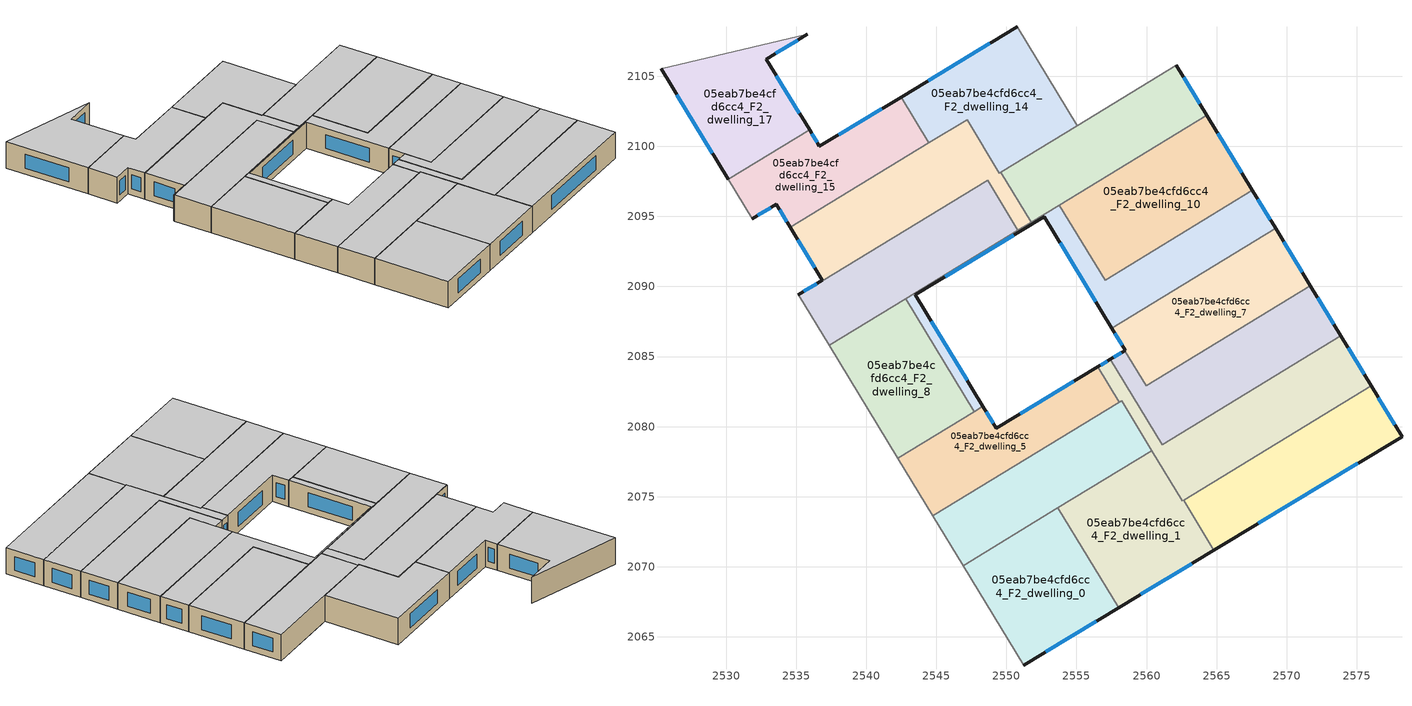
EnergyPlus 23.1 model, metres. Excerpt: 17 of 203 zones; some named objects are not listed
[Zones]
05eab7be4cfd6cc4_F2_dwelling_0
 floor to 05eab7be4cfd6cc4_F1_dwelling_0 (EU_floor_Construction): 2553.68,2074.19 2558.01,2067.08 2551.22,2062.99 2546.91,2070.08 z6
 wall outside (EU_wall_Construction): 2551.22,2062.99 2558.01,2067.08 z6:9
 wall to 05eab7be4cfd6cc4_F2_dwelling_1 (EU_wall_Construction): 2558.01,2067.08 2553.68,2074.19 z6:9
 wall adiabatic (EU_wall_Construction): 2546.91,2070.08 2551.22,2062.99 z6:9
 wall to 05eab7be4cfd6cc4_F2_dwelling_3 (EU_wall_Construction): 2553.68,2074.19 2546.91,2070.08 z6:9
 window (EU_Window_Construction): 2552.82,2063.95 2556.41,2066.12 z6.7:8.3
 ceiling to 05eab7be4cfd6cc4_F3_dwelling_0 (EU_floor_Construction): 2558.01,2067.08 2553.68,2074.19 2546.91,2070.08 2551.22,2062.99 z9
05eab7be4cfd6cc4_F2_dwelling_1
 floor to 05eab7be4cfd6cc4_F1_dwelling_1 (EU_floor_Construction): 2562.64,2074.75 2564.8,2071.18 2558.01,2067.08 2553.68,2074.19 2560.39,2078.27 2562.56,2074.71 z6
 wall outside (EU_wall_Construction): 2558.01,2067.08 2564.8,2071.18 z6:9
 wall to 05eab7be4cfd6cc4_F2_dwelling_4 (EU_wall_Construction): 2562.64,2074.75 2562.56,2074.71 2560.39,2078.27 z6:9
 wall to 05eab7be4cfd6cc4_F2_dwelling_2 (EU_wall_Construction): 2564.8,2071.19 2562.64,2074.75 z6:9
 wall to 05eab7be4cfd6cc4_F2_dwelling_3 (EU_wall_Construction): 2560.39,2078.27 2553.68,2074.19 z6:9
 window (EU_Window_Construction): 2559.6,2068.04 2563.21,2070.22 z6.7:8.3
 ceiling to 05eab7be4cfd6cc4_F3_dwelling_1 (EU_floor_Construction): 2564.8,2071.18 2562.64,2074.75 2562.56,2074.71 2560.39,2078.27 2553.68,2074.19 2558.01,2067.08 z9
05eab7be4cfd6cc4_F2_dwelling_10
 floor to 05eab7be4cfd6cc4_F1_dwelling_10 (EU_floor_Construction): 2564.3,2102.2 2567.56,2096.84 2557.04,2090.45 2553.78,2095.8 z6
 wall outside (EU_wall_Construction): 2567.56,2096.84 2564.3,2102.2 z6:9
 wall to 05eab7be4cfd6cc4_F2_dwelling_9 (EU_wall_Construction): 2553.78,2095.8 2557.04,2090.45 2567.56,2096.84 z6:9
 wall to 05eab7be4cfd6cc4_F2_dwelling_13 (EU_wall_Construction): 2564.3,2102.2 2553.78,2095.8 z6:9
 window (EU_Window_Construction): 2566.79,2098.1 2565.07,2100.94 z6.7:8.3
 ceiling to 05eab7be4cfd6cc4_F3_dwelling_10 (EU_floor_Construction): 2567.56,2096.84 2564.3,2102.2 2553.78,2095.8 2557.04,2090.45 z9
05eab7be4cfd6cc4_F2_dwelling_11
 floor to 05eab7be4cfd6cc4_F1_dwelling_11 (EU_floor_Construction): 2548.66,2097.57 2550.83,2094 2537.35,2085.81 2535.18,2089.38 z6
 wall adiabatic (EU_wall_Construction): 2535.18,2089.38 2537.35,2085.81 z6:9
 wall to 05eab7be4cfd6cc4_F2_dwelling_12 (EU_wall_Construction): 2550.83,2094 2548.66,2097.57 2535.18,2089.38 z6:9
 wall to 05eab7be4cfd6cc4_F2_dwelling_9 (EU_wall_Construction): 2542.8,2089.12 2550.83,2094 z6:9
 wall to 05eab7be4cfd6cc4_F2_dwelling_8 (EU_wall_Construction): 2537.35,2085.81 2542.8,2089.12 z6:9
 ceiling to 05eab7be4cfd6cc4_F3_dwelling_11 (EU_floor_Construction): 2550.83,2094 2548.66,2097.57 2535.18,2089.38 2537.35,2085.81 z9
05eab7be4cfd6cc4_F2_dwelling_12
 floor to 05eab7be4cfd6cc4_F1_dwelling_12 (EU_floor_Construction): 2549.61,2098.15 2551.78,2094.58 2550.83,2094 2548.66,2097.57 2535.18,2089.38 2535.16,2089.42 2536.87,2090.45 2534.58,2094.22 2547.19,2101.89 2549.51,2098.09 z6
 wall outside (EU_wall_Construction): 2534.58,2094.22 2536.87,2090.45 2535.16,2089.42 z6:9
 wall to 05eab7be4cfd6cc4_F2_dwelling_14 (EU_wall_Construction): 2549.61,2098.15 2549.51,2098.09 2547.19,2101.89 2544.48,2100.24 z6:9
 wall to 05eab7be4cfd6cc4_F2_dwelling_13 (EU_wall_Construction): 2551.78,2094.58 2549.61,2098.15 z6:9
 wall adiabatic (EU_wall_Construction): 2535.16,2089.42 2535.18,2089.38 z6:9
 wall to 05eab7be4cfd6cc4_F2_dwelling_15 (EU_wall_Construction): 2544.48,2100.24 2534.58,2094.22 z6:9
 wall to 05eab7be4cfd6cc4_F2_dwelling_9 (EU_wall_Construction): 2550.83,2094 2551.78,2094.58 z6:9
 window (EU_Window_Construction): 2536.47,2090.21 2535.56,2089.66 / 2535.12,2093.34 2536.33,2091.34 z6.7:8.3
 ceiling to 05eab7be4cfd6cc4_F3_dwelling_12 (EU_floor_Construction): 2550.83,2094 2551.78,2094.58 2549.61,2098.15 2549.51,2098.09 2547.19,2101.89 2534.58,2094.22 2536.87,2090.45 2535.16,2089.42 2535.18,2089.38 2548.66,2097.57 z9
05eab7be4cfd6cc4_F2_dwelling_13
 floor to 05eab7be4cfd6cc4_F1_dwelling_13 (EU_floor_Construction): 2562.14,2105.76 2564.3,2102.2 2551.78,2094.58 2549.61,2098.15 z6
 wall outside (EU_wall_Construction): 2564.3,2102.2 2562.14,2105.76 z6:9
 wall to 05eab7be4cfd6cc4_F2_dwelling_16 (EU_wall_Construction): 2562.14,2105.76 2555.05,2101.46 z6:9
 wall to 05eab7be4cfd6cc4_F2_dwelling_14 (EU_wall_Construction): 2555.05,2101.46 2549.61,2098.15 z6:9
 wall to 05eab7be4cfd6cc4_F2_dwelling_9 (EU_wall_Construction): 2551.78,2094.58 2553.78,2095.8 z6:9
 window (EU_Window_Construction): 2563.79,2103.04 2562.64,2104.93 z6.7:8.3
 ceiling to 05eab7be4cfd6cc4_F3_dwelling_13 (EU_floor_Construction): 2564.3,2102.2 2562.14,2105.76 2549.61,2098.15 2551.78,2094.58 z9
05eab7be4cfd6cc4_F2_dwelling_14
 floor to 05eab7be4cfd6cc4_F1_dwelling_14 (EU_floor_Construction): 2550.76,2108.51 2555.05,2101.46 2549.51,2098.09 2547.19,2101.89 2544.48,2100.24 2542.48,2103.51 z6
 wall outside (EU_wall_Construction): 2550.76,2108.51 2542.48,2103.51 z6:9
 wall to 05eab7be4cfd6cc4_F2_dwelling_15 (EU_wall_Construction): 2542.48,2103.51 2544.48,2100.24 z6:9
 wall to 05eab7be4cfd6cc4_F2_dwelling_16 (EU_wall_Construction): 2555.05,2101.46 2550.76,2108.51 z6:9
 window (EU_Window_Construction): 2548.82,2107.34 2544.43,2104.69 z6.7:8.3
 ceiling to 05eab7be4cfd6cc4_F3_dwelling_14 (EU_floor_Construction): 2555.05,2101.46 2550.76,2108.51 2542.48,2103.51 2544.48,2100.24 2547.19,2101.89 2549.51,2098.09 z9
05eab7be4cfd6cc4_F2_dwelling_15
 floor to 05eab7be4cfd6cc4_F1_dwelling_15 (EU_floor_Construction): 2542.48,2103.51 2544.48,2100.24 2534.58,2094.22 2533.58,2095.86 2531.87,2094.82 2530.16,2097.64 2535.95,2101.16 2536.66,2100 z6
 wall outside (EU_wall_Construction): 2542.48,2103.51 2536.66,2100 2535.95,2101.16 / 2531.87,2094.82 2533.58,2095.86 2534.58,2094.22 z6:9
 wall adiabatic (EU_wall_Construction): 2530.16,2097.64 2531.87,2094.82 z6:9
 wall to 05eab7be4cfd6cc4_F2_dwelling_17 (EU_wall_Construction): 2535.95,2101.16 2530.16,2097.64 z6:9
 window (EU_Window_Construction): 2536.49,2100.27 2536.12,2100.89 / 2541.12,2102.69 2538.03,2100.82 / 2533.82,2095.47 2534.35,2094.61 / 2532.27,2095.07 2533.18,2095.62 z6.7:8.3
 ceiling to 05eab7be4cfd6cc4_F3_dwelling_15 (EU_floor_Construction): 2544.48,2100.24 2542.48,2103.51 2536.66,2100 2535.95,2101.16 2530.16,2097.64 2531.87,2094.82 2533.58,2095.86 2534.58,2094.22 z9
05eab7be4cfd6cc4_F2_dwelling_17
 floor to 05eab7be4cfd6cc4_F1_dwelling_17 (EU_floor_Construction): 2535.8,2107.98 2532.87,2106.22 2535.95,2101.16 2530.16,2097.64 2525.36,2105.53 z6
 wall outside (EU_wall_Construction): 2535.95,2101.16 2532.87,2106.22 2535.8,2107.98 / 2525.36,2105.53 2530.16,2097.64 z6:9
 wall to 05eab7be4cfd6cc4_F2_dwelling_18 (EU_wall_Construction): 2535.8,2107.98 2525.36,2105.53 z6:9
 window (EU_Window_Construction): 2533.56,2106.63 2535.11,2107.57 / 2535.23,2102.35 2533.6,2105.03 / 2526.48,2103.68 2529.03,2099.49 z6.7:8.3
 ceiling to 05eab7be4cfd6cc4_F3_dwelling_17 (EU_floor_Construction): 2535.95,2101.16 2532.87,2106.22 2535.8,2107.98 2525.36,2105.53 2530.16,2097.64 z9
05eab7be4cfd6cc4_F2_dwelling_2
 floor to 05eab7be4cfd6cc4_F1_dwelling_2 (EU_floor_Construction): 2576.03,2082.9 2578.22,2079.29 2564.8,2071.19 2562.64,2074.75 z6
 wall outside (EU_wall_Construction): 2564.8,2071.19 2578.22,2079.29 2576.03,2082.9 z6:9
 wall to 05eab7be4cfd6cc4_F2_dwelling_4 (EU_wall_Construction): 2576.03,2082.9 2562.64,2074.75 z6:9
 window (EU_Window_Construction): 2567.96,2073.09 2575.07,2077.39 / 2577.71,2080.14 2576.55,2082.05 z6.7:8.3
 ceiling to 05eab7be4cfd6cc4_F3_dwelling_2 (EU_floor_Construction): 2578.22,2079.29 2576.03,2082.9 2562.64,2074.75 2564.8,2071.19 z9
05eab7be4cfd6cc4_F2_dwelling_3
 floor to 05eab7be4cfd6cc4_F1_dwelling_3 (EU_floor_Construction): 2558.22,2081.84 2560.39,2078.27 2546.91,2070.08 2544.74,2073.64 z6
 wall adiabatic (EU_wall_Construction): 2544.74,2073.64 2546.91,2070.08 z6:9
 wall to 05eab7be4cfd6cc4_F2_dwelling_5 (EU_wall_Construction): 2558.05,2081.74 2544.74,2073.64 z6:9
 wall to 05eab7be4cfd6cc4_F2_dwelling_4 (EU_wall_Construction): 2560.39,2078.27 2558.22,2081.84 2558.05,2081.74 z6:9
 ceiling to 05eab7be4cfd6cc4_F3_dwelling_3 (EU_floor_Construction): 2560.39,2078.27 2558.22,2081.84 2544.74,2073.64 2546.91,2070.08 z9
05eab7be4cfd6cc4_F2_dwelling_4
 floor to 05eab7be4cfd6cc4_F1_dwelling_4 (EU_floor_Construction): 2573.86,2086.47 2576.03,2082.9 2562.56,2074.71 2558.22,2081.84 2558.05,2081.74 2556.52,2084.26 2557.41,2084.8 2561.11,2078.71 z6
 wall outside (EU_wall_Construction): 2576.03,2082.9 2573.86,2086.47 / 2557.41,2084.8 2556.52,2084.26 z6:9
 wall to 05eab7be4cfd6cc4_F2_dwelling_5 (EU_wall_Construction): 2556.52,2084.26 2558.05,2081.74 z6:9
 wall to 05eab7be4cfd6cc4_F2_dwelling_6 (EU_wall_Construction): 2573.86,2086.47 2561.11,2078.71 2557.41,2084.8 z6:9
 window (EU_Window_Construction): 2575.52,2083.74 2574.37,2085.63 / 2557.2,2084.67 2556.73,2084.38 z6.7:8.3
 ceiling to 05eab7be4cfd6cc4_F3_dwelling_4 (EU_floor_Construction): 2576.03,2082.9 2573.86,2086.47 2561.11,2078.71 2557.41,2084.8 2556.52,2084.26 2558.05,2081.74 2558.22,2081.84 2562.56,2074.71 z9
05eab7be4cfd6cc4_F2_dwelling_5
 floor to 05eab7be4cfd6cc4_F1_dwelling_5 (EU_floor_Construction): 2556.52,2084.26 2558.05,2081.74 2544.74,2073.64 2542.25,2077.75 2548.33,2081.44 2549.28,2079.88 z6
 wall outside (EU_wall_Construction): 2556.52,2084.26 2549.28,2079.88 2548.33,2081.44 z6:9
 wall adiabatic (EU_wall_Construction): 2542.25,2077.75 2544.74,2073.64 z6:9
 wall to 05eab7be4cfd6cc4_F2_dwelling_8 (EU_wall_Construction): 2547.7,2081.07 2542.25,2077.75 z6:9
 wall to 05eab7be4cfd6cc4_F2_dwelling_9 (EU_wall_Construction): 2548.33,2081.44 2547.7,2081.07 z6:9
 window (EU_Window_Construction): 2549.05,2080.25 2548.55,2081.08 / 2554.81,2083.23 2550.98,2080.91 z6.7:8.3
 ceiling to 05eab7be4cfd6cc4_F3_dwelling_5 (EU_floor_Construction): 2558.05,2081.74 2556.52,2084.26 2549.28,2079.88 2548.33,2081.44 2542.25,2077.75 2544.74,2073.64 z9
05eab7be4cfd6cc4_F2_dwelling_6
 floor to 05eab7be4cfd6cc4_F1_dwelling_6 (EU_floor_Construction): 2571.7,2090.03 2573.86,2086.47 2561.11,2078.71 2557.41,2084.8 2558.44,2085.42 2559.97,2082.9 z6
 wall outside (EU_wall_Construction): 2558.44,2085.42 2557.41,2084.8 / 2573.86,2086.47 2571.7,2090.03 z6:9
 wall to 05eab7be4cfd6cc4_F2_dwelling_7 (EU_wall_Construction): 2571.7,2090.03 2559.97,2082.9 2558.44,2085.42 z6:9
 window (EU_Window_Construction): 2558.2,2085.27 2557.65,2084.94 / 2573.35,2087.3 2572.2,2089.2 z6.7:8.3
 ceiling to 05eab7be4cfd6cc4_F3_dwelling_6 (EU_floor_Construction): 2573.86,2086.47 2571.7,2090.03 2559.97,2082.9 2558.44,2085.42 2557.41,2084.8 2561.11,2078.71 z9
05eab7be4cfd6cc4_F2_dwelling_7
 floor to 05eab7be4cfd6cc4_F1_dwelling_7 (EU_floor_Construction): 2569.2,2094.14 2571.7,2090.03 2559.97,2082.9 2558.44,2085.42 2558.48,2085.45 2557.52,2087.03 z6
 wall outside (EU_wall_Construction): 2571.7,2090.03 2569.2,2094.14 / 2557.52,2087.03 2558.48,2085.45 2558.44,2085.42 z6:9
 wall to 05eab7be4cfd6cc4_F2_dwelling_9 (EU_wall_Construction): 2569.2,2094.14 2557.52,2087.03 z6:9
 window (EU_Window_Construction): 2571.11,2091 2569.79,2093.17 / 2557.74,2086.66 2558.26,2085.82 z6.7:8.3
 ceiling to 05eab7be4cfd6cc4_F3_dwelling_7 (EU_floor_Construction): 2571.7,2090.03 2569.2,2094.14 2557.52,2087.03 2558.48,2085.45 2558.44,2085.42 2559.97,2082.9 z9
05eab7be4cfd6cc4_F2_dwelling_8
 floor to 05eab7be4cfd6cc4_F1_dwelling_8 (EU_floor_Construction): 2542.8,2089.12 2547.7,2081.07 2542.25,2077.75 2537.35,2085.81 z6
 wall to 05eab7be4cfd6cc4_F2_dwelling_9 (EU_wall_Construction): 2547.7,2081.07 2542.8,2089.12 z6:9
 wall adiabatic (EU_wall_Construction): 2537.35,2085.81 2542.25,2077.75 z6:9
 ceiling to 05eab7be4cfd6cc4_F3_dwelling_8 (EU_floor_Construction): 2547.7,2081.07 2542.8,2089.12 2537.35,2085.81 2542.25,2077.75 z9
05eab7be4cfd6cc4_F2_dwelling_9
 floor to 05eab7be4cfd6cc4_F1_dwelling_9 (EU_floor_Construction): 2567.56,2096.84 2569.2,2094.14 2557.52,2087.03 2552.69,2094.96 2543.49,2089.4 2548.33,2081.44 2547.7,2081.07 2542.8,2089.12 2553.78,2095.8 2557.04,2090.45 z6
 wall outside (EU_wall_Construction): 2548.33,2081.44 2543.49,2089.4 2552.69,2094.96 2557.52,2087.03 / 2569.2,2094.14 2567.56,2096.84 z6:9
 window (EU_Window_Construction): 2545.65,2090.71 2550.53,2093.66 / 2547.19,2083.31 2544.63,2087.53 / 2568.81,2094.77 2567.94,2096.21 / 2553.83,2093.1 2556.38,2088.9 z6.7:8.3
 ceiling to 05eab7be4cfd6cc4_F3_dwelling_9 (EU_floor_Construction): 2569.2,2094.14 2567.56,2096.84 2557.04,2090.45 2553.78,2095.8 2542.8,2089.12 2547.7,2081.07 2548.33,2081.44 2543.49,2089.4 2552.69,2094.96 2557.52,2087.03 z9
[Building]
EU S2 Campaign: North Axis=0; Terrain=City; Solar Distribution=FullExterior
[Site:Location]
Budapest.Ferenc.Liszt.Intl.AP: Latitude=47.437; Longitude=19.256; Time Zone=1; Elevation=185
[SizingPeriod:WeatherFileDays]
AnnualSizingPeriod: Begin Month=1; Begin Day of Month=1; End Month=12; End Day of Month=31; Day of Week for Start Day=Monday; Use Weather File Daylight Saving Period=No; Use Weather File Rain and Snow Indicators=No
[MATERIAL]
EU_InternalMass_Material: Roughness=MediumRough; Thickness=0.1; Conductivity=1; Density=1800; Specific Heat=900; Thermal Absorptance=0.9; Solar Absorptance=0.7; Visible Absorptance=0.7
[MATERIAL:NOMASS] Roughness=MediumRough; Thermal Absorptance=0.9; Solar Absorptance=0.7; Visible Absorptance=0.7
Name | Thermal Resistance
EU_wall_NoMass | 0.832559
EU_floor_NoMass | 0.872794
[WINDOWMATERIAL:SIMPLEGLAZINGSYSTEM]
EU_Window_SimpleGlazing: UFactor=2.79869; Solar Heat Gain Coefficient=0.75; Visible Transmittance=0.75
[CONSTRUCTION]
EU_wall_Construction: EU_wall_NoMass
EU_floor_Construction: EU_floor_NoMass
EU_Window_Construction: EU_Window_SimpleGlazing
EU_InternalMass_Construction: EU_InternalMass_Material
[ZONE] Type=1; Multiplier=1; Ceiling Height=autocalculate; Floor Area=autocalculate; Part of Total Floor Area=Yes
Name | Volume
05eab7be4cfd6cc4_F2_dwelling_0 | 197.502
05eab7be4cfd6cc4_F2_dwelling_1 | 197.51
05eab7be4cfd6cc4_F2_dwelling_10 | 231.326
05eab7be4cfd6cc4_F2_dwelling_11 | 197.525
05eab7be4cfd6cc4_F2_dwelling_12 | 211.445
05eab7be4cfd6cc4_F2_dwelling_13 | 183.576
05eab7be4cfd6cc4_F2_dwelling_14 | 197.489
05eab7be4cfd6cc4_F2_dwelling_15 | 173.065
05eab7be4cfd6cc4_F2_dwelling_17 | 171.034
05eab7be4cfd6cc4_F2_dwelling_2 | 197.492
05eab7be4cfd6cc4_F2_dwelling_3 | 197.504
05eab7be4cfd6cc4_F2_dwelling_4 | 217.38
05eab7be4cfd6cc4_F2_dwelling_5 | 177.653
05eab7be4cfd6cc4_F2_dwelling_6 | 197.494
05eab7be4cfd6cc4_F2_dwelling_7 | 197.503
05eab7be4cfd6cc4_F2_dwelling_8 | 180.605
05eab7be4cfd6cc4_F2_dwelling_9 | 180.648
[INTERNALMASS] Construction=EU_InternalMass_Construction
Name | Zone or ZoneList | Surface Area
05eab7be4cfd6cc4_F2_dwelling_0_EU_InternalMass | 05eab7be4cfd6cc4_F2_dwelling_0 | 65.8344
05eab7be4cfd6cc4_F2_dwelling_1_EU_InternalMass | 05eab7be4cfd6cc4_F2_dwelling_1 | 65.8394
05eab7be4cfd6cc4_F2_dwelling_2_EU_InternalMass | 05eab7be4cfd6cc4_F2_dwelling_2 | 65.8302
05eab7be4cfd6cc4_F2_dwelling_3_EU_InternalMass | 05eab7be4cfd6cc4_F2_dwelling_3 | 65.8292
05eab7be4cfd6cc4_F2_dwelling_4_EU_InternalMass | 05eab7be4cfd6cc4_F2_dwelling_4 | 72.4601
05eab7be4cfd6cc4_F2_dwelling_5_EU_InternalMass | 05eab7be4cfd6cc4_F2_dwelling_5 | 59.2169
05eab7be4cfd6cc4_F2_dwelling_6_EU_InternalMass | 05eab7be4cfd6cc4_F2_dwelling_6 | 65.8305
05eab7be4cfd6cc4_F2_dwelling_7_EU_InternalMass | 05eab7be4cfd6cc4_F2_dwelling_7 | 65.8342
05eab7be4cfd6cc4_F2_dwelling_8_EU_InternalMass | 05eab7be4cfd6cc4_F2_dwelling_8 | 60.2033
05eab7be4cfd6cc4_F2_dwelling_9_EU_InternalMass | 05eab7be4cfd6cc4_F2_dwelling_9 | 60.2182
05eab7be4cfd6cc4_F2_dwelling_10_EU_InternalMass | 05eab7be4cfd6cc4_F2_dwelling_10 | 77.107
05eab7be4cfd6cc4_F2_dwelling_11_EU_InternalMass | 05eab7be4cfd6cc4_F2_dwelling_11 | 65.8412
05eab7be4cfd6cc4_F2_dwelling_12_EU_InternalMass | 05eab7be4cfd6cc4_F2_dwelling_12 | 70.4813
05eab7be4cfd6cc4_F2_dwelling_13_EU_InternalMass | 05eab7be4cfd6cc4_F2_dwelling_13 | 61.1929
05eab7be4cfd6cc4_F2_dwelling_14_EU_InternalMass | 05eab7be4cfd6cc4_F2_dwelling_14 | 65.8297
05eab7be4cfd6cc4_F2_dwelling_15_EU_InternalMass | 05eab7be4cfd6cc4_F2_dwelling_15 | 57.6867
05eab7be4cfd6cc4_F2_dwelling_17_EU_InternalMass | 05eab7be4cfd6cc4_F2_dwelling_17 | 57.0105
[OTHEREQUIPMENT] Fuel Type=Electricity; Design Level Calculation Method=Watts/Area; Power per Zone Floor Area=1; Fraction Latent=0; Fraction Radiant=0; Fraction Lost=0; Carbon Dioxide Generation Rate=0; EndUse Subcategory=EU_Step8_InternalGains
Name | Zone or ZoneList or Space or SpaceList | Schedule
EU_Step8_InternalGain_05eab7be4cfd6cc4_F2_dwelling_0_f000 | 05eab7be4cfd6cc4_F2_dwelling_0 | EU_Step8_GainSchedule_05eab7be4cfd6cc4_F2_dwelling_0_f000
EU_Step8_InternalGain_05eab7be4cfd6cc4_F2_dwelling_1_f000 | 05eab7be4cfd6cc4_F2_dwelling_1 | EU_Step8_GainSchedule_05eab7be4cfd6cc4_F2_dwelling_1_f000
EU_Step8_InternalGain_05eab7be4cfd6cc4_F2_dwelling_2_f000 | 05eab7be4cfd6cc4_F2_dwelling_2 | EU_Step8_GainSchedule_05eab7be4cfd6cc4_F2_dwelling_2_f000
EU_Step8_InternalGain_05eab7be4cfd6cc4_F2_dwelling_3_f000 | 05eab7be4cfd6cc4_F2_dwelling_3 | EU_Step8_GainSchedule_05eab7be4cfd6cc4_F2_dwelling_3_f000
EU_Step8_InternalGain_05eab7be4cfd6cc4_F2_dwelling_4_f000 | 05eab7be4cfd6cc4_F2_dwelling_4 | EU_Step8_GainSchedule_05eab7be4cfd6cc4_F2_dwelling_4_f000
EU_Step8_InternalGain_05eab7be4cfd6cc4_F2_dwelling_5_f000 | 05eab7be4cfd6cc4_F2_dwelling_5 | EU_Step8_GainSchedule_05eab7be4cfd6cc4_F2_dwelling_5_f000
EU_Step8_InternalGain_05eab7be4cfd6cc4_F2_dwelling_6_f000 | 05eab7be4cfd6cc4_F2_dwelling_6 | EU_Step8_GainSchedule_05eab7be4cfd6cc4_F2_dwelling_6_f000
EU_Step8_InternalGain_05eab7be4cfd6cc4_F2_dwelling_7_f000 | 05eab7be4cfd6cc4_F2_dwelling_7 | EU_Step8_GainSchedule_05eab7be4cfd6cc4_F2_dwelling_7_f000
EU_Step8_InternalGain_05eab7be4cfd6cc4_F2_dwelling_8_f000 | 05eab7be4cfd6cc4_F2_dwelling_8 | EU_Step8_GainSchedule_05eab7be4cfd6cc4_F2_dwelling_8_f000
EU_Step8_InternalGain_05eab7be4cfd6cc4_F2_dwelling_9_f000 | 05eab7be4cfd6cc4_F2_dwelling_9 | EU_Step8_GainSchedule_05eab7be4cfd6cc4_F2_dwelling_9_f000
EU_Step8_InternalGain_05eab7be4cfd6cc4_F2_dwelling_10_f000 | 05eab7be4cfd6cc4_F2_dwelling_10 | EU_Step8_GainSchedule_05eab7be4cfd6cc4_F2_dwelling_10_f000
EU_Step8_InternalGain_05eab7be4cfd6cc4_F2_dwelling_11_f000 | 05eab7be4cfd6cc4_F2_dwelling_11 | EU_Step8_GainSchedule_05eab7be4cfd6cc4_F2_dwelling_11_f000
EU_Step8_InternalGain_05eab7be4cfd6cc4_F2_dwelling_12_f000 | 05eab7be4cfd6cc4_F2_dwelling_12 | EU_Step8_GainSchedule_05eab7be4cfd6cc4_F2_dwelling_12_f000
EU_Step8_InternalGain_05eab7be4cfd6cc4_F2_dwelling_13_f000 | 05eab7be4cfd6cc4_F2_dwelling_13 | EU_Step8_GainSchedule_05eab7be4cfd6cc4_F2_dwelling_13_f000
EU_Step8_InternalGain_05eab7be4cfd6cc4_F2_dwelling_14_f000 | 05eab7be4cfd6cc4_F2_dwelling_14 | EU_Step8_GainSchedule_05eab7be4cfd6cc4_F2_dwelling_14_f000
EU_Step8_InternalGain_05eab7be4cfd6cc4_F2_dwelling_15_f000 | 05eab7be4cfd6cc4_F2_dwelling_15 | EU_Step8_GainSchedule_05eab7be4cfd6cc4_F2_dwelling_15_f000
EU_Step8_InternalGain_05eab7be4cfd6cc4_F2_dwelling_17_f000 | 05eab7be4cfd6cc4_F2_dwelling_17 | EU_Step8_GainSchedule_05eab7be4cfd6cc4_F2_dwelling_17_f000
[ZONEVENTILATION:DESIGNFLOWRATE] Schedule=EU_AlwaysOn; Design Flow Rate Calculation Method=AirChanges/Hour; Air Changes per Hour=0.475469; Ventilation Type=Natural; Fan Pressure Rise=0; Fan Total Efficiency=1; Constant Term Coefficient=1; Temperature Term Coefficient=0; Velocity Term Coefficient=0; Velocity Squared Term Coefficient=0; Minimum Indoor Temperature=-100; Maximum Indoor Temperature=100; Delta Temperature=-100; Minimum Outdoor Temperature=-100; Maximum Outdoor Temperature=100; Maximum Wind Speed=40
Name | Zone or ZoneList or Space or SpaceList
EU_ConstantAir_05eab7be4cfd6cc4_F2_dwelling_0 | 05eab7be4cfd6cc4_F2_dwelling_0
EU_ConstantAir_05eab7be4cfd6cc4_F2_dwelling_1 | 05eab7be4cfd6cc4_F2_dwelling_1
EU_ConstantAir_05eab7be4cfd6cc4_F2_dwelling_2 | 05eab7be4cfd6cc4_F2_dwelling_2
EU_ConstantAir_05eab7be4cfd6cc4_F2_dwelling_3 | 05eab7be4cfd6cc4_F2_dwelling_3
EU_ConstantAir_05eab7be4cfd6cc4_F2_dwelling_4 | 05eab7be4cfd6cc4_F2_dwelling_4
EU_ConstantAir_05eab7be4cfd6cc4_F2_dwelling_5 | 05eab7be4cfd6cc4_F2_dwelling_5
EU_ConstantAir_05eab7be4cfd6cc4_F2_dwelling_6 | 05eab7be4cfd6cc4_F2_dwelling_6
EU_ConstantAir_05eab7be4cfd6cc4_F2_dwelling_7 | 05eab7be4cfd6cc4_F2_dwelling_7
EU_ConstantAir_05eab7be4cfd6cc4_F2_dwelling_8 | 05eab7be4cfd6cc4_F2_dwelling_8
EU_ConstantAir_05eab7be4cfd6cc4_F2_dwelling_9 | 05eab7be4cfd6cc4_F2_dwelling_9
EU_ConstantAir_05eab7be4cfd6cc4_F2_dwelling_10 | 05eab7be4cfd6cc4_F2_dwelling_10
EU_ConstantAir_05eab7be4cfd6cc4_F2_dwelling_11 | 05eab7be4cfd6cc4_F2_dwelling_11
EU_ConstantAir_05eab7be4cfd6cc4_F2_dwelling_12 | 05eab7be4cfd6cc4_F2_dwelling_12
EU_ConstantAir_05eab7be4cfd6cc4_F2_dwelling_13 | 05eab7be4cfd6cc4_F2_dwelling_13
EU_ConstantAir_05eab7be4cfd6cc4_F2_dwelling_14 | 05eab7be4cfd6cc4_F2_dwelling_14
EU_ConstantAir_05eab7be4cfd6cc4_F2_dwelling_15 | 05eab7be4cfd6cc4_F2_dwelling_15
EU_ConstantAir_05eab7be4cfd6cc4_F2_dwelling_17 | 05eab7be4cfd6cc4_F2_dwelling_17
[HVACTEMPLATE:ZONE:IDEALLOADSAIRSYSTEM] System Availability Schedule=EU_AlwaysOn; Maximum Heating Supply Air Temperature=50; Minimum Cooling Supply Air Temperature=13; Maximum Heating Supply Air Humidity Ratio=0.0156; Minimum Cooling Supply Air Humidity Ratio=0.0077; Heating Limit=NoLimit; Cooling Limit=NoLimit; Heating Availability Schedule=EU_AlwaysOn; Cooling Availability Schedule=EU_CoolingOff; Dehumidification Control Type=ConstantSensibleHeatRatio; Cooling Sensible Heat Ratio=0.7; Dehumidification Setpoint=60; Humidification Control Type=None; Humidification Setpoint=30; Outdoor Air Method=None; Outdoor Air Flow Rate per Person=0.00944; Outdoor Air Flow Rate per Zone Floor Area=0; Outdoor Air Flow Rate per Zone=0; Demand Controlled Ventilation Type=None; Outdoor Air Economizer Type=NoEconomizer; Heat Recovery Type=None; Sensible Heat Recovery Effectiveness=0.7; Latent Heat Recovery Effectiveness=0.65
Name | Template Thermostat
05eab7be4cfd6cc4_F2_dwelling_0 | EU_HeatOnly_05eab7be4cfd6cc4_F2_dwelling_0
05eab7be4cfd6cc4_F2_dwelling_1 | EU_HeatOnly_05eab7be4cfd6cc4_F2_dwelling_1
05eab7be4cfd6cc4_F2_dwelling_2 | EU_HeatOnly_05eab7be4cfd6cc4_F2_dwelling_2
05eab7be4cfd6cc4_F2_dwelling_3 | EU_HeatOnly_05eab7be4cfd6cc4_F2_dwelling_3
05eab7be4cfd6cc4_F2_dwelling_4 | EU_HeatOnly_05eab7be4cfd6cc4_F2_dwelling_4
05eab7be4cfd6cc4_F2_dwelling_5 | EU_HeatOnly_05eab7be4cfd6cc4_F2_dwelling_5
05eab7be4cfd6cc4_F2_dwelling_6 | EU_HeatOnly_05eab7be4cfd6cc4_F2_dwelling_6
05eab7be4cfd6cc4_F2_dwelling_7 | EU_HeatOnly_05eab7be4cfd6cc4_F2_dwelling_7
05eab7be4cfd6cc4_F2_dwelling_8 | EU_HeatOnly_05eab7be4cfd6cc4_F2_dwelling_8
05eab7be4cfd6cc4_F2_dwelling_9 | EU_HeatOnly_05eab7be4cfd6cc4_F2_dwelling_9
05eab7be4cfd6cc4_F2_dwelling_10 | EU_HeatOnly_05eab7be4cfd6cc4_F2_dwelling_10
05eab7be4cfd6cc4_F2_dwelling_11 | EU_HeatOnly_05eab7be4cfd6cc4_F2_dwelling_11
05eab7be4cfd6cc4_F2_dwelling_12 | EU_HeatOnly_05eab7be4cfd6cc4_F2_dwelling_12
05eab7be4cfd6cc4_F2_dwelling_13 | EU_HeatOnly_05eab7be4cfd6cc4_F2_dwelling_13
05eab7be4cfd6cc4_F2_dwelling_14 | EU_HeatOnly_05eab7be4cfd6cc4_F2_dwelling_14
05eab7be4cfd6cc4_F2_dwelling_15 | EU_HeatOnly_05eab7be4cfd6cc4_F2_dwelling_15
05eab7be4cfd6cc4_F2_dwelling_17 | EU_HeatOnly_05eab7be4cfd6cc4_F2_dwelling_17
[SIZING:ZONE] Zone Cooling Design Supply Air Temperature Input Method=SupplyAirTemperature; Zone Cooling Design Supply Air Temperature=13; Zone Heating Design Supply Air Temperature Input Method=SupplyAirTemperature; Zone Heating Design Supply Air Temperature=50; Zone Cooling Design Supply Air Humidity Ratio=0.008; Zone Heating Design Supply Air Humidity Ratio=0.008; Cooling Design Air Flow Method=DesignDay; Cooling Design Air Flow Rate=0; Cooling Minimum Air Flow per Zone Floor Area=0.000762; Cooling Minimum Air Flow=0; Cooling Minimum Air Flow Fraction=0.2; Heating Design Air Flow Method=DesignDay; Heating Design Air Flow Rate=0; Heating Maximum Air Flow per Zone Floor Area=0.002032; Heating Maximum Air Flow=0.141576; Heating Maximum Air Flow Fraction=0.3; Account for Dedicated Outdoor Air System=No; Dedicated Outdoor Air System Control Strategy=NeutralSupplyAir; Dedicated Outdoor Air Low Setpoint Temperature for Design=autosize; Dedicated Outdoor Air High Setpoint Temperature for Design=autosize; Zone Load Sizing Method=Sensible Load Only No Latent Load; Zone Latent Cooling Design Supply Air Humidity Ratio Input Method=HumidityRatioDifference; Zone Cooling Design Supply Air Humidity Ratio Difference=0.005; Zone Latent Heating Design Supply Air Humidity Ratio Input Method=HumidityRatioDifference; Zone Humidification Design Supply Air Humidity Ratio Difference=0.005
05eab7be4cfd6cc4_F2_dwelling_0; 05eab7be4cfd6cc4_F2_dwelling_1; 05eab7be4cfd6cc4_F2_dwelling_2; 05eab7be4cfd6cc4_F2_dwelling_3; 05eab7be4cfd6cc4_F2_dwelling_4; 05eab7be4cfd6cc4_F2_dwelling_5; 05eab7be4cfd6cc4_F2_dwelling_6; 05eab7be4cfd6cc4_F2_dwelling_7; 05eab7be4cfd6cc4_F2_dwelling_8; 05eab7be4cfd6cc4_F2_dwelling_9; 05eab7be4cfd6cc4_F2_dwelling_10; 05eab7be4cfd6cc4_F2_dwelling_11; 05eab7be4cfd6cc4_F2_dwelling_12; 05eab7be4cfd6cc4_F2_dwelling_13; 05eab7be4cfd6cc4_F2_dwelling_14; 05eab7be4cfd6cc4_F2_dwelling_15; 05eab7be4cfd6cc4_F2_dwelling_17
[SCHEDULE:CONSTANT]
Name | Hourly Value
EU_AlwaysOn | 1
EU_CoolingOff | 0
[SCHEDULE:FILE] Column Number=1; Rows to Skip at Top=0; Number of Hours of Data=8760; Column Separator=Comma; Interpolate to Timestep=No; Minutes per Item=60; Adjust Schedule for Daylight Savings=Yes
Name | File
EU_Step8_GainSchedule_05eab7be4cfd6cc4_F2_dwelling_0_f000 | ../../schedules/05eab7be4cfd6cc4/05eab7be4cfd6cc4_F2_dwelling_0_f000_gain.csv
EU_Step8_GainSchedule_05eab7be4cfd6cc4_F2_dwelling_1_f000 | ../../schedules/05eab7be4cfd6cc4/05eab7be4cfd6cc4_F2_dwelling_1_f000_gain.csv
EU_Step8_GainSchedule_05eab7be4cfd6cc4_F2_dwelling_2_f000 | ../../schedules/05eab7be4cfd6cc4/05eab7be4cfd6cc4_F2_dwelling_2_f000_gain.csv
EU_Step8_GainSchedule_05eab7be4cfd6cc4_F2_dwelling_3_f000 | ../../schedules/05eab7be4cfd6cc4/05eab7be4cfd6cc4_F2_dwelling_3_f000_gain.csv
EU_Step8_GainSchedule_05eab7be4cfd6cc4_F2_dwelling_4_f000 | ../../schedules/05eab7be4cfd6cc4/05eab7be4cfd6cc4_F2_dwelling_4_f000_gain.csv
EU_Step8_GainSchedule_05eab7be4cfd6cc4_F2_dwelling_5_f000 | ../../schedules/05eab7be4cfd6cc4/05eab7be4cfd6cc4_F2_dwelling_5_f000_gain.csv
EU_Step8_GainSchedule_05eab7be4cfd6cc4_F2_dwelling_6_f000 | ../../schedules/05eab7be4cfd6cc4/05eab7be4cfd6cc4_F2_dwelling_6_f000_gain.csv
EU_Step8_GainSchedule_05eab7be4cfd6cc4_F2_dwelling_7_f000 | ../../schedules/05eab7be4cfd6cc4/05eab7be4cfd6cc4_F2_dwelling_7_f000_gain.csv
EU_Step8_GainSchedule_05eab7be4cfd6cc4_F2_dwelling_8_f000 | ../../schedules/05eab7be4cfd6cc4/05eab7be4cfd6cc4_F2_dwelling_8_f000_gain.csv
EU_Step8_GainSchedule_05eab7be4cfd6cc4_F2_dwelling_9_f000 | ../../schedules/05eab7be4cfd6cc4/05eab7be4cfd6cc4_F2_dwelling_9_f000_gain.csv
EU_Step8_GainSchedule_05eab7be4cfd6cc4_F2_dwelling_10_f000 | ../../schedules/05eab7be4cfd6cc4/05eab7be4cfd6cc4_F2_dwelling_10_f000_gain.csv
EU_Step8_GainSchedule_05eab7be4cfd6cc4_F2_dwelling_11_f000 | ../../schedules/05eab7be4cfd6cc4/05eab7be4cfd6cc4_F2_dwelling_11_f000_gain.csv
EU_Step8_GainSchedule_05eab7be4cfd6cc4_F2_dwelling_12_f000 | ../../schedules/05eab7be4cfd6cc4/05eab7be4cfd6cc4_F2_dwelling_12_f000_gain.csv
EU_Step8_GainSchedule_05eab7be4cfd6cc4_F2_dwelling_13_f000 | ../../schedules/05eab7be4cfd6cc4/05eab7be4cfd6cc4_F2_dwelling_13_f000_gain.csv
EU_Step8_GainSchedule_05eab7be4cfd6cc4_F2_dwelling_14_f000 | ../../schedules/05eab7be4cfd6cc4/05eab7be4cfd6cc4_F2_dwelling_14_f000_gain.csv
EU_Step8_GainSchedule_05eab7be4cfd6cc4_F2_dwelling_15_f000 | ../../schedules/05eab7be4cfd6cc4/05eab7be4cfd6cc4_F2_dwelling_15_f000_gain.csv
EU_Step8_GainSchedule_05eab7be4cfd6cc4_F2_dwelling_17_f000 | ../../schedules/05eab7be4cfd6cc4/05eab7be4cfd6cc4_F2_dwelling_17_f000_gain.csv
